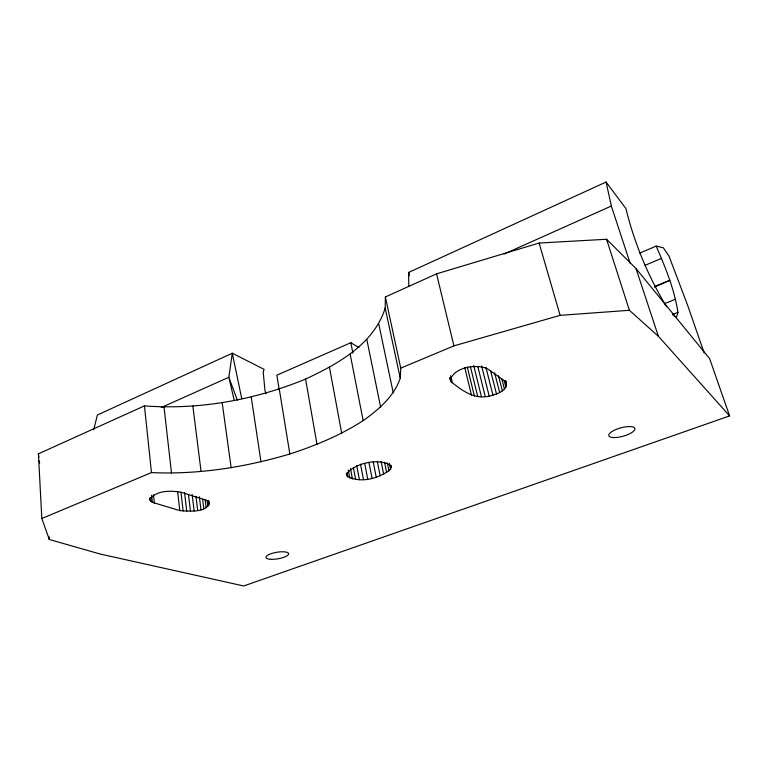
<?xml version="1.0" encoding="UTF-8"?>
<svg xmlns="http://www.w3.org/2000/svg" width="768" height="768" viewBox="0 0 768 768"><rect width="100%" height="100%" fill="white"/><g stroke="black" fill="none" stroke-linecap="round" stroke-linejoin="round"><path stroke-width="1.15" d="M385.19 308.074L385.382 296.966L436.57 273.83L539.117 243.043L606.566 239.261L636.019 268.57L709.613 358.618L729.6 415.901L243.696 585.974L100.013 553.987L49.315 539.501L41.837 518.515L38.4 453.83L144.451 405.888C199.277 410.035 254.851 399.946 305.587 379.066C337.728 363.984 373.92 344.246 385.19 308.074L400.262 378.221C393.85 396.672 378.605 409.632 363.168 420.634C340.464 435.235 315.466 445.699 289.843 453.984C245.088 467.29 198.23 474.72 151.469 472.589L41.837 518.515M450.221 379.987C454.349 367.056 475.939 363.878 487.238 368.63L505.642 381.686C509.251 389.126 498.509 393.504 492.941 395.136C476.87 400.512 465.072 392.899 452.323 382.733L450.922 381.475L449.674 377.664M400.262 378.221L400.762 368.141L385.382 296.966M93.725 429.715L97.382 414.998L232.282 353.213L264.077 369.35L263.232 372.25L264.95 390.47L266.045 393.792M209.405 503.789L207.984 501.264L206.227 500.16L181.152 492.278C170.966 490.416 156.768 490.243 149.904 499.056L150.048 500.256L152.333 502.32L179.818 510.605C188.112 511.046 208.886 513.504 209.107 501.418M639.667 253.114L656.189 246.106C665.386 267.427 674.41 289.248 677.933 312.346L676.406 317.51L672.787 314.794M390.557 469.248L391.21 466.022C380.621 457.334 353.798 462.941 346.531 474.307L346.79 475.834C359.568 483.984 379.43 478.608 390.557 469.248L389.366 463.392M666.634 306.826C648.25 276.509 634.291 243.062 625.939 208.618L606.077 182.026L408.605 272.467L408.797 286.282M161.251 407.539L228.845 377.27L232.282 353.213L241.766 398.717M504.125 254.035L611.347 206.026L606.077 182.026M358.944 347.645L350.842 342.701L276.854 375.178L279.283 390.067M654.47 287.04L669.802 280.33L654.384 286.627M644.966 265.354L661.555 258.403M400.762 368.141L453.917 345.869L560.112 315.35L629.386 310.301L658.378 336.269L729.6 415.901M664.435 303.677L675.552 299.213M672.365 314.544L677.933 312.346M656.189 246.106L663.312 247.776L668.957 255.994L687.514 304.973L704.218 353.059M237.437 400.406L228.845 377.27L234.23 400.406M636.019 268.57L658.378 336.269M611.347 206.026L630.163 263.357M606.566 239.261L629.386 310.301M539.117 243.043L560.112 315.35M505.891 381.101L506.486 383.405M505.373 380.659L506.563 385.248M504.086 380.285L505.872 387.149M501.792 378.758L504.442 389.04M498.47 375.763L502.349 390.845M494.63 372.816L499.661 392.506M490.608 370.81L496.483 393.955M485.933 367.382L492.941 395.136M481.622 365.952L489.158 396.019M477.782 366.48L485.27 396.576M473.693 365.482L481.43 396.768M470.342 366.422L477.754 396.595M467.299 366.989L474.403 396.067M464.794 367.69L471.494 395.203M436.57 273.83L453.917 345.869M450.682 375.782L452.323 382.733M450.096 377.99L450.922 381.475M378.749 323.942L393.235 392.765M366.806 339.398L380.611 407.04M390.826 465.235L391.306 467.578M387.331 462.797L388.982 470.966M384.547 462.192L386.659 472.675M381.12 461.52L383.674 474.307M377.357 461.693L380.16 475.805M350.842 342.701L352.906 353.203M373.219 461.837L376.224 477.11M350.131 353.981L363.168 420.634M369.053 462.912L372.029 478.186M364.762 463.709L367.709 478.992M360.518 464.189L363.446 479.482M356.698 465.514L359.376 479.654M353.462 467.846L355.651 479.501M350.458 468.499L352.426 479.021M329.462 367.296L341.693 433.162M348.278 470.026L349.805 478.234M347.03 472.454L347.894 477.149M346.349 473.472L346.79 475.834M305.587 379.066L316.992 444.365M279.264 389.002L289.843 453.984M408.97 274.819L408.605 272.467L408.922 276.029M251.213 396.931L260.986 461.827M222.173 402.662L231.149 467.722M208.416 500.381L209.021 505.104M207.178 500.506L207.926 506.4M38.4 453.83L38.851 457.402M39.312 460.963L39.61 463.344M49.008 537.12L49.315 539.501L49.171 537.13M205.133 499.382L206.17 507.619M192.864 406.07L201.072 471.523M202.646 499.315L203.818 508.723M199.363 496.742L200.957 509.664M195.974 496.32L197.693 510.413M192.173 494.486L194.16 510.941M188.496 494.765L190.464 511.238M184.531 492.422L186.749 511.277M180.96 492.173L183.158 511.066M177.648 491.664L179.818 510.605M164.016 407.021L171.504 473.107M144.451 405.888L151.469 472.589M153.494 494.755L154.368 503.098M151.603 495.293L152.333 502.32M150.509 497.837L150.874 501.36M149.808 497.904L150.048 500.256M615.84 437.53A13.517 4.339 -15.4 0 0 634.906 428.669A13.517 4.339 -15.4 0 0 614.774 430.032A13.517 4.339 -15.4 0 0 615.84 437.53M271.008 559.315A11.51 3.322 -9.5 0 0 288.624 554.035A11.51 3.322 -9.5 0 0 272.227 553.315A11.51 3.322 -9.5 0 0 271.008 559.315"/></g></svg>
